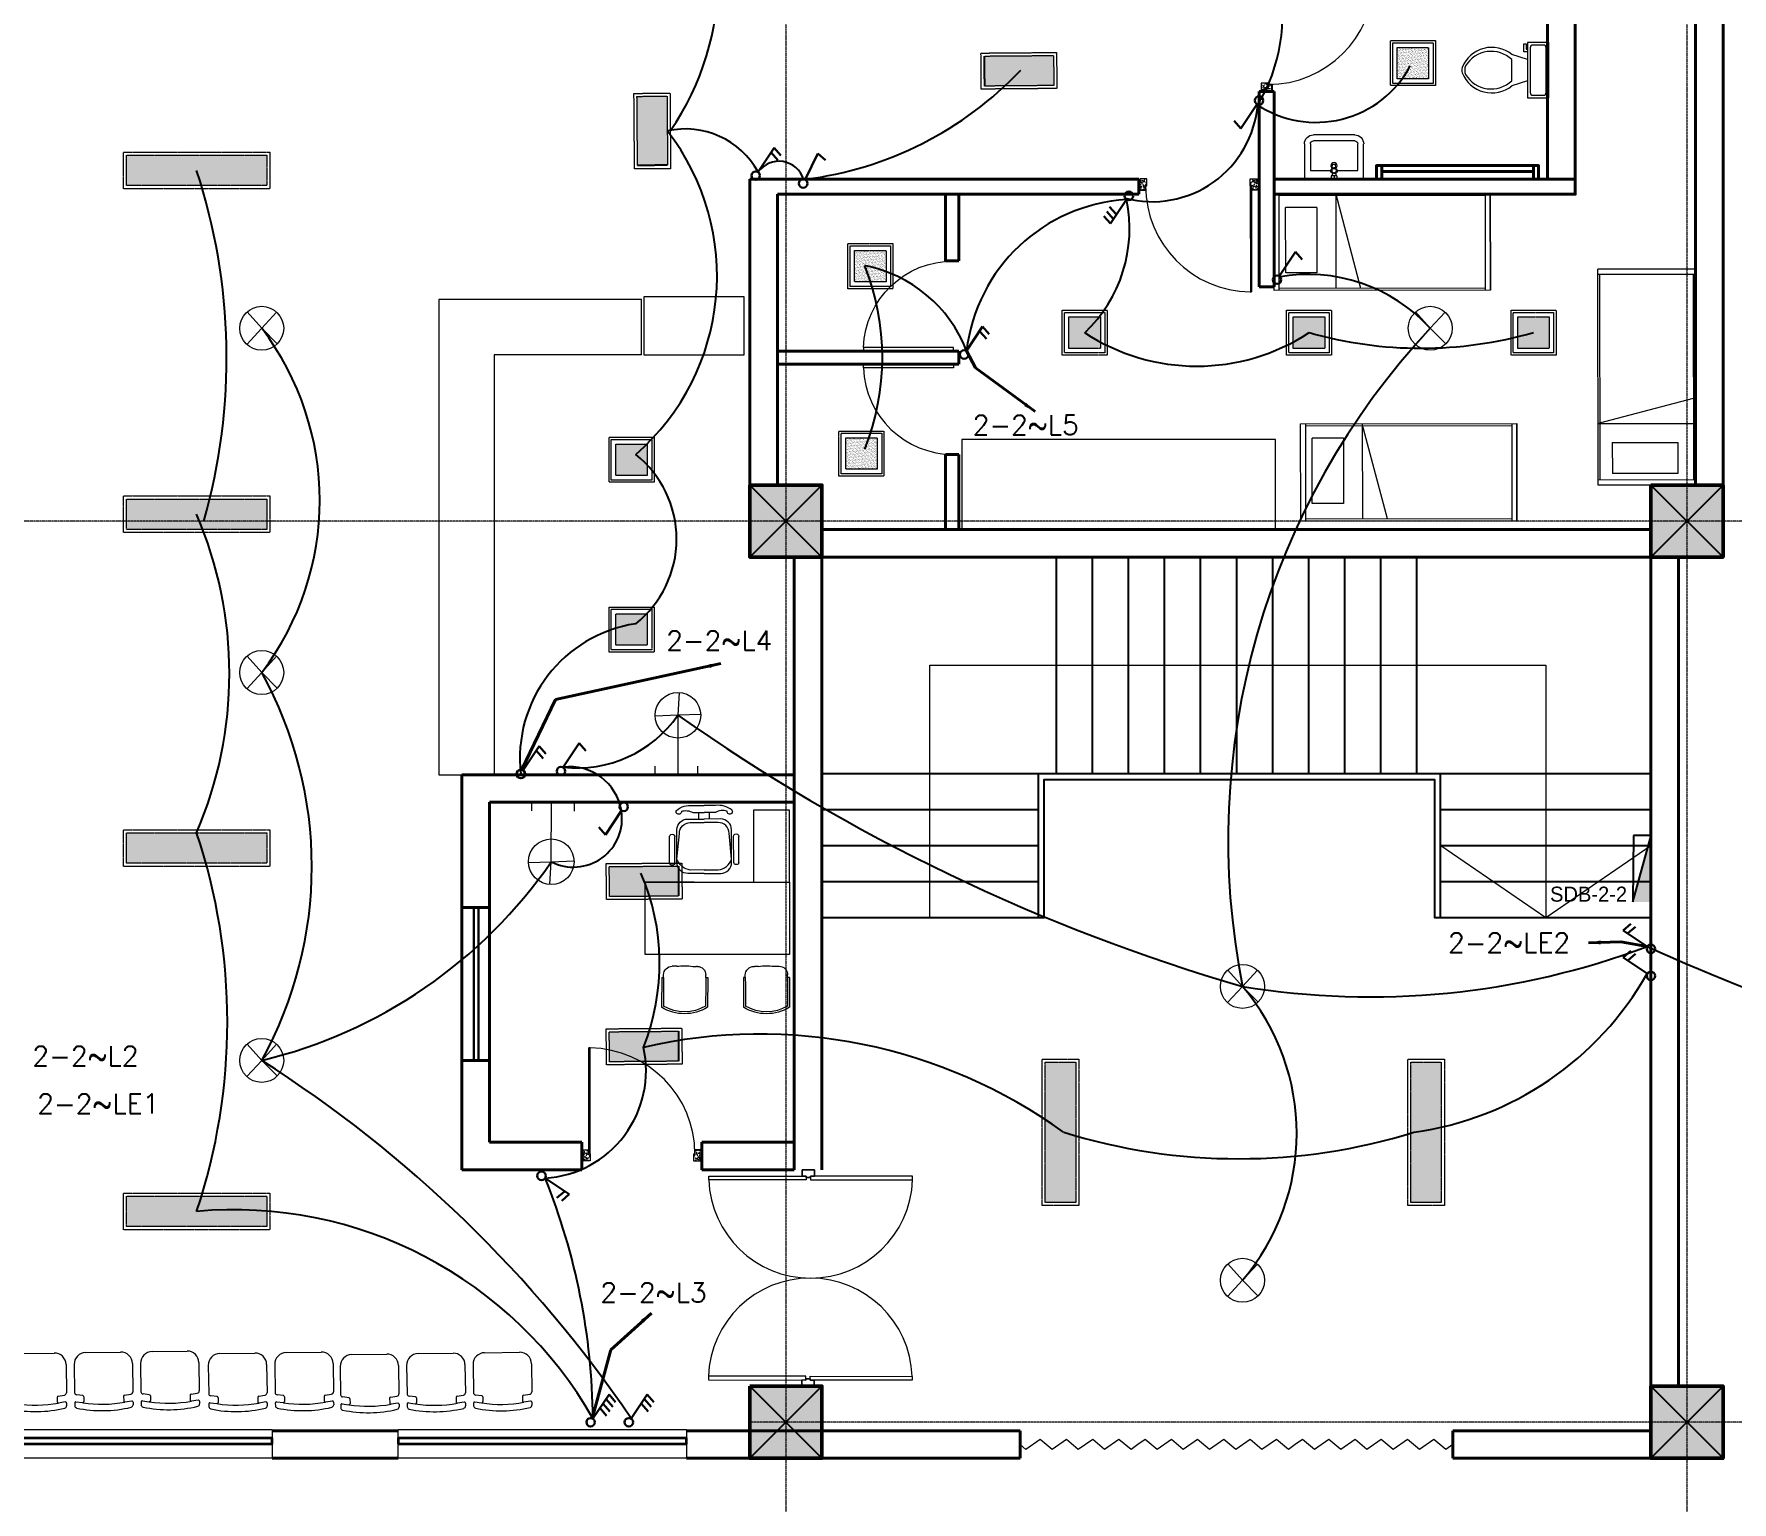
# Model space of a CAD drawing. Header units: millimetres. Extents: x 2399484 to 3337895, y 3598750 to 3969149.
# Drawn here: x 2572341 to 2586473, y 3892283 to 3904502 of the extents above; entities that cross this region are included whole.
import ezdxf

# ---------------------------------------------------------------- set-up
doc = ezdxf.new("R2010")
doc.units = ezdxf.units.MM
doc.header["$MEASUREMENT"] = 0
doc.linetypes.add('CENTER', pattern=[2, 1.25, -0.25, 0.25, -0.25])
doc.linetypes.add('DASHED', pattern=[0.75, 0.5, -0.25])
for name, color, linetype, lineweight in [('0newfurnture', 30, 'Continuous', 15), ('4 DB BOXES', 3, 'Continuous', 25), ('5 DB BOXES', 3, 'Continuous', 25), ('centreline', 52, 'CENTER', 5), ('Column-0.5', 14, 'Continuous', 50), ('conduit Light & fan City', 30, 'Continuous', 5), ('door', 41, 'Continuous', 5), ('Door Opening-0.09', 253, 'Continuous', 9), ('furniture', 34, 'Continuous', 15), ('Furniture Hospital-0.09', 44, 'Continuous', 9), ('Hatch', 9, 'Continuous', 9), ('hidden lines', 205, 'DASHED', 5), ('Sill Level', 140, 'Continuous', 20), ('stairs', 6, 'Continuous', 25), ('Switches', 173, 'Continuous', 15), ('WALL 0.2', 7, 'Continuous', 20), ('wall 0.4', 7, 'Continuous', 40), ('WINDOW', 152, 'Continuous', 30), ('Windows Plan', 152, 'Continuous', 35)]:
    doc.layers.add(name, color=color, linetype=linetype, lineweight=lineweight)
for name, color, linetype in [('1 x 4 recessed', 80, 'CENTER'), ('2 x 11 recessed', 60, 'CENTER'), ('ceilling fan', 3, 'Continuous'), ('emergencylight', 1, 'Continuous'), ('wire powered ups', 3, 'Continuous'), ('Wires', 1, 'Continuous')]:
    doc.layers.add(name, color=color, linetype=linetype)
doc.styles.add('arial.', font='arial.ttf')
doc.styles.add('romans', font='romans.shx')
doc.styles.get("Standard").update_dxf_attribs({"font": 'arial.ttf'})
doc.linetypes.add('ZIGZAG', pattern='A,0.0001,-0.2,[131,ltypeshp.shx,S=0.2,R=0,X=-0.2,Y=0],-0.4,[131,ltypeshp.shx,S=0.2,R=180,X=0.2,Y=0],-0.2', length=0.8001)
doc.dimstyles.get("Standard").update_dxf_attribs({"dimtxt": 500, "dimasz": 100, "dimexe": 100, "dimexo": 200, "dimgap": 0.09, "dimtad": 0, "dimtoh": 1, "dimdec": 0, "dimzin": 0, "dimdsep": 46, "dimtxsty": 'Standard', "dimblk": 'DOT', "dimcen": 0, "dimclrd": 256, "dimclre": 256, "dimclrt": 256, "dimadec": 0, "dimazin": 0, "dimtfac": 1, "dimtdec": 0, "dimtofl": 0, "dimtmove": 0, "dimatfit": 3, "dimfxl": 1, "dimtolj": 1, "dimtzin": 0, "dimlwd": -1, "dimlwe": -1, "dimarcsym": 1})

# ---------------------------------------------------------------- blocks, each defined once
blk = doc.blocks.new('2ft column')
at = {"layer": 'Hatch', "ltscale": 5}
h = blk.add_hatch(color=256, dxfattribs=at)
h.dxf.hatch_style = 1
h.paths.add_polyline_path([(2207385, 4176559), (2207985, 4176559), (2207985, 4175959), (2207385, 4175959)])
at = {"layer": 'Column-0.5', "ltscale": 5}
blk.add_lwpolyline([(2207385, 4176559), (2207985, 4176559), (2207985, 4175959), (2207385, 4175959)], close=True, dxfattribs=at)
at = {"layer": 'Defpoints', "ltscale": 5}
for points in [[(2207985, 4176559), (2207385, 4175959)], [(2207985, 4175959), (2207385, 4176559)]]:
    blk.add_lwpolyline(points, dxfattribs=at)
blk = doc.blocks.new('MAIN DOOR')
at = {"layer": 'door', "ltscale": 1000}
for points in [[(2313.47, 188.53), (2347.4, 188.53), (2347.4, 187.28), (2313.47, 187.28)], [(2381.32, 188.53), (2348.88, 188.53), (2348.88, 187.28), (2381.32, 187.28)]]:
    blk.add_lwpolyline(points, close=True, dxfattribs=at)
for points in [[(2346.08, 190.6), (2346.08, 188.53)], [(2348.88, 188.12), (2347.4, 188.12), (2347.4, 188.53), (2346.08, 188.53), (2346.08, 190.6), (2350.2, 190.6)], [(2347.4, 188.12), (2348.88, 188.12), (2348.88, 188.53), (2350.2, 188.53), (2350.2, 190.6), (2346.08, 190.6)], [(2350.2, 190.6), (2350.2, 188.53)], [(2313.41, 120.66), (2347.33, 120.66), (2347.33, 121.91), (2313.41, 121.91), (2313.41, 120.66)], [(2348.82, 121.07), (2347.33, 121.07), (2347.33, 120.66), (2346.01, 120.66), (2346.01, 118.6), (2350.14, 118.6)], [(2347.33, 121.07), (2348.82, 121.07), (2348.82, 120.66), (2350.14, 120.66), (2350.14, 118.6), (2346.01, 118.6)], [(2346.01, 118.6), (2346.01, 120.66)], [(2381.26, 120.66), (2348.82, 120.66), (2348.82, 121.91), (2381.26, 121.91), (2381.26, 120.66)], [(2350.14, 118.6), (2350.14, 120.66)]]:
    blk.add_lwpolyline(points, dxfattribs=at)
at = {"layer": 'Door Opening-0.09', "ltscale": 1000}
for centre, radius, start, end in [((2347.4, 188.53), 33.94, 182.1168, 357.8826), ((2347.33, 120.66), 33.95, 2.1167, 177.8826)]:
    blk.add_arc(centre, radius, start, end, dxfattribs=at)
at = {"layer": 'WINDOW', "ltscale": 5}
blk.add_line((2350.14, 190.6), (2350.14, 190.6), dxfattribs=at)
blk = doc.blocks.new('d1')
at = {"layer": 'door'}
for p, q in [((2442.75, 10745.72), (2408.32, 10745.72)), ((2442.75, 10746.15), (2408.33, 10746.15)), ((2408.33, 10746.15), (2408.33, 10745.72))]:
    blk.add_line(p, q, dxfattribs=at)
at = {"layer": 'door', "ltscale": 80}
for points in [[(2445, 10779.7), (2445, 10781.99), (2444.56, 10781.99), (2444.56, 10782.43), (2441.8, 10782.43), (2441.8, 10781.99), (2441.36, 10781.99), (2441.36, 10780.14), (2442.75, 10780.14), (2442.75, 10779.7)], [(2445, 10746.15), (2445, 10743.87), (2444.56, 10743.87), (2444.56, 10743.43), (2441.8, 10743.43), (2441.8, 10743.87), (2441.36, 10743.87), (2441.36, 10745.72), (2442.75, 10745.72), (2442.75, 10746.15)]]:
    blk.add_lwpolyline(points, close=True, dxfattribs=at)
at = {"layer": 'Door Opening-0.09', "ltscale": 80}
blk.add_arc((2442.75, 10745.72), 34.42, 90, 179.274, dxfattribs=at)
at = {"layer": 'hidden lines'}
for centre, radius, start, end in [((2441.64, 10791.37), 9.82, 268.3986, 287.3158), ((2441.38, 10784.76), 4.22, 269.7899, 318.9675), ((2444.33, 10781.34), 2.81, 166.4652, 205.1802), ((2445.01, 10781.68), 2.48, 162.4671, 233.2418), ((2441.57, 10782.05), 3, 308.4681, 358.9527), ((2445.46, 10782.07), 1.81, 168.6475, 255.2319), ((2441.64, 10734.49), 9.82, 72.6842, 91.6014), ((2441.38, 10741.1), 4.22, 41.0325, 90.2101), ((2444.33, 10744.52), 2.81, 154.8198, 193.5348), ((2445.01, 10744.18), 2.48, 126.7582, 197.5329), ((2441.57, 10743.81), 3, 1.0473, 51.5319), ((2445.46, 10743.79), 1.81, 104.7681, 191.3525)]:
    blk.add_arc(centre, radius, start, end, dxfattribs=at)
blk = doc.blocks.new('BCHAIR')
at = {"layer": 'Furniture Hospital-0.09'}
for p, q in [((-0.15, 0), (0.15, 0)), ((-0.25, -0.1), (-0.25, -0.342)), ((0.25, -0.1), (0.25, -0.342)), ((-0.25, -0.431), (-0.25, -0.454)), ((-0.239, -0.421), (-0.181, -0.429)), ((-0.179, -0.369), (-0.232, -0.362)), ((-0.17, -0.379), (-0.17, -0.419)), ((0.17, -0.379), (0.17, -0.419)), ((0.179, -0.369), (0.232, -0.362)), ((0.239, -0.421), (0.181, -0.429)), ((0.25, -0.431), (0.25, -0.454))]:
    blk.add_line(p, q, dxfattribs=at)
for centre, radius, start, end in [((-0.15, -0.1), 0.1, 90, 180), ((0.15, -0.1), 0.1, 360, 90), ((-0.23, -0.342), 0.02, 180, 262.875), ((-0.24, -0.431), 0.01, 82.875, 180), ((-0.18, -0.419), 0.01, 262.875, 0), ((0, 0.594), 1.039, 259.9886, 280.0345), ((-0.18, -0.379), 0.01, 0, 82.875), ((0.18, -0.379), 0.01, 97.125, 180), ((0.18, -0.419), 0.01, 180, 277.125), ((0.23, -0.342), 0.02, 277.125, 360), ((0.24, -0.431), 0.01, 0, 97.125), ((-0.23, -0.454), 0.02, 180, 257.4986), ((0, 0.583), 1.083, 257.4986, 282.5014), ((0.23, -0.454), 0.02, 282.5014, 0)]:
    blk.add_arc(centre, radius, start, end, dxfattribs=at)
blk = doc.blocks.new('IP1')
at = {"layer": 'WALL 0.2', "ltscale": 5}
for points in [[(2535111, 3946693), (2535111, 3948793), (2539161, 3948793)], [(2539161, 3948793), (2540236, 3948793), (2540236, 3946693)], [(2539361, 3947293), (2540236, 3946693), (2541111, 3947293)]]:
    blk.add_lwpolyline(points, dxfattribs=at)
blk = doc.blocks.new('BED')
at = {"layer": 'Furniture Hospital-0.09'}
for p, q in [((-2.12, 0.475), (-2.12, -0.475)), ((-2.12, -0.475), (-2.12, 0.475)), ((-0.008, 0.475), (-2.12, 0.475)), ((-2.07, 0.475), (-2.07, -0.475)), ((-0.058, 0.455), (-2.07, 0.455)), ((-0.855, -0.455), (-0.61, 0.475)), ((-0.61, 0.475), (-0.61, -0.455)), ((-0.425, 0.336), (-0.426, -0.303)), ((-0.425, 0.336), (-0.121, 0.336)), ((-0.121, -0.303), (-0.121, 0.336)), ((-0.058, -0.475), (-0.058, 0.475)), ((-0.008, -0.475), (-0.008, 0.475)), ((-0.426, -0.303), (-0.121, -0.303)), ((-2.12, -0.475), (-0.008, -0.475)), ((-2.07, -0.455), (-0.058, -0.455))]:
    blk.add_line(p, q, dxfattribs=at)
blk = doc.blocks.new('Toilet - top')
at = {"layer": 'Furniture Hospital-0.09'}
for p, q in [((9.5, -6), (9.5, -2)), ((-10, -8.5), (-8, -8.5)), ((-10, -9.5), (-10, -8.5)), ((-7, -9.5), (-10, -9.5)), ((-8, -8.5), (-8, -8)), ((-7, -8), (-7, -9.5)), ((-4, -8), (-6, -14)), ((4, -8), (6, -14)), ((4, -14), (-4, -14))]:
    blk.add_line(p, q, dxfattribs=at)
blk.add_lwpolyline([(10.5, -8), (10.5, 0), (-10.5, 0), (-10.5, -8)], close=True, dxfattribs=at)
for points in [[(-9.5, -2), (-9.5, -6)], [(8.5, -1), (-8.5, -1)], [(-8.5, -7), (8.5, -7)]]:
    blk.add_lwpolyline(points, dxfattribs=at)
for centre, radius, start, end in [((-8.62, -1.88), 0.884, 81.8699, 188.1301), ((-8.62, -6.12), 0.884, 171.8699, 278.1301), ((8.62, -1.88), 0.884, 351.8699, 98.1301), ((8.62, -6.12), 0.884, 261.8699, 8.1301), ((3.52, -21.58), 12.17, 141.46911, 247.97143), ((4.2, -21.82), 11.33, 136.36773, 238.94682), ((-3.52, -21.58), 12.17, 292.02843, 38.53071), ((-4.2, -21.82), 11.33, 301.05301, 43.63209), ((0, -27.88), 4, 245.73182, 294.26817), ((0, -29), 4, 254.86053, 285.13947)]:
    blk.add_arc(centre, radius, start, end, dxfattribs=at)
blk = doc.blocks.new('TAP')
at = {"layer": 'Furniture Hospital-0.09', "linetype": 'Continuous'}
for p, q in [((0, 38), (0, -38)), ((5, 38), (0, 38)), ((5, 38), (5, -38)), ((30, 25), (5, 25)), ((30, 0), (5, 0)), ((30, 25), (30, -25)), ((56, 16), (30, 16)), ((51, 7), (48, 8)), ((59, 19), (57, 22)), ((73, 24), (73, 27)), ((88, 20), (89, 22)), ((97, 15), (125, 12)), ((97, 8), (100, 9)), ((5, -38), (0, -38)), ((30, -25), (5, -25)), ((56, -16), (30, -16)), ((51, -8), (48, -9)), ((60, -20), (58, -22)), ((74, -24), (74, -27)), ((88, -19), (90, -22)), ((97, -7), (100, -8)), ((97, -15), (125, -12))]:
    blk.add_line(p, q, dxfattribs=at)
for radius in [21.2, 19.7]:
    blk.add_circle((74, 0), radius, dxfattribs=at)
for centre, radius, start, end in [((74, 0), 27.2, 163.0512, 199.0512), ((74, 0), 24.2, 127.0512, 163.0512), ((74, 0), 27.2, 91.0512, 127.0512), ((74, 0), 24.2, 55.0512, 91.0512), ((74, 0), 27.2, 19.0512, 55.0512), ((74, 0), 24.2, 343.0512, 19.0512), ((95, 0), 32.6, 337.45, 22.55), ((74, 0), 24.2, 199.0512, 235.0512), ((74, 0), 27.2, 235.0512, 271.0512), ((74, 0), 24.2, 271.0512, 307.0512), ((74, 0), 27.2, 307.0512, 343.0512)]:
    blk.add_arc(centre, radius, start, end, dxfattribs=at)
blk = doc.blocks.new('bazin')
at = {"layer": '0newfurnture', "ltscale": 5}
for p, q in [((2434577, 4011590), (2435069, 4011590)), ((2434577, 4011295), (2434577, 4011590)), ((2435069, 4011590), (2435069, 4011295)), ((2434626, 4011295), (2434626, 4011516)), ((2434626, 4011516), (2434799, 4011516)), ((2434847, 4011516), (2435020, 4011516)), ((2435020, 4011516), (2435020, 4011295)), ((2434996, 4011270), (2434651, 4011270)), ((2434996, 4011221), (2434651, 4011221))]:
    blk.add_line(p, q, dxfattribs=at)
blk.add_circle((2434823, 4011477), 25.6, dxfattribs=at)
for centre, radius, start, end in [((2434651, 4011295), 73.8, 180, 270), ((2434651, 4011295), 24.6, 180, 270), ((2434996, 4011295), 73.8, 270, 0), ((2434996, 4011295), 24.6, 270, 0)]:
    blk.add_arc(centre, radius, start, end, dxfattribs=at)
at = {"layer": '0newfurnture', "ltscale": 5, "xscale": 0.9842520018725999, "yscale": 0.9842520018725999, "zscale": 0.9842520018725999, "rotation": 270}
blk.add_blockref('TAP', (2434823, 4011590), dxfattribs=at)
blk = doc.blocks.new('26 door')
at = {"layer": 'door'}
blk.add_line((42654.7, -717.83), (42654.7, -716.68), dxfattribs=at)
at = {"layer": 'door', "ltscale": 5}
blk.add_lwpolyline([(42654.7, -716.68), (42684.73, -716.68), (42684.73, -717.83), (42654.7, -717.83)], dxfattribs=at)
at = {"layer": 'Door Opening-0.09'}
blk.add_arc((42654.79, -717.79), 29.96, 2.1358, 90.1794, dxfattribs=at)
blk = doc.blocks.new('ADHIKRIT')
at = {"layer": 'furniture'}
for p, q in [((900, 1351), (0, 1351)), ((0, 1351), (0, -450)), ((0, 741), (0, 1351)), ((900, -450), (900, 1351)), ((1187, 1121), (1153, 1121)), ((1187, 1145), (1558, 1147)), ((1187, 1145), (1187, 1121)), ((1187, 1121), (1545, 1123)), ((-245, 1046), (-569, 1047)), ((-245, 980), (-569, 981)), ((1048, 956), (1048, 1014)), ((-789, 683), (-869, 683)), ((1050, 758), (1050, 711)), ((1050, 700), (1050, 711)), ((-789, 547), (-869, 547)), ((1189, 595), (1157, 595)), ((1187, 595), (1187, 571)), ((1187, 571), (1558, 573)), ((1189, 595), (1286, 595)), ((1287, 595), (1545, 597)), ((-247, 247), (-571, 248)), ((-900, 0), (0, 0)), ((-900, -450), (-900, 0)), ((-247, 182), (-571, 182)), ((1189, 102), (1157, 102)), ((1187, 126), (1558, 124)), ((1187, 102), (1187, 126)), ((1189, 102), (1286, 101)), ((1287, 101), (1545, 100)), ((1050, -4), (1050, -14)), ((1050, -61), (1050, -14)), ((1048, -260), (1048, -318)), ((0, -450), (-900, -450)), ((0, -450), (900, -450)), ((1187, -425), (1153, -425)), ((1187, -425), (1545, -426)), ((1187, -449), (1187, -425)), ((1187, -449), (1558, -450))]:
    blk.add_line(p, q, dxfattribs=at)
for points in [[(-897, 962, 0.207066), (-957, 755), (-957, 615)], [(-885, 900, 0.214578), (-869, 755), (-869, 615)], [(-110, 614), (-109, 818, 0.414214), (-246, 955), (-655, 956, 0.418376), (-789, 820), (-789, 615)], [(-153, 614), (-152, 788, 0.28028), (-288, 955), (-610, 925, 0.418376), (-744, 789), (-745, 615)], [(-899, 268, -0.207066), (-958, 476), (-957, 615)], [(-886, 330, -0.214578), (-870, 475), (-869, 615)], [(-110, 614), (-110, 409, -0.414214), (-247, 273), (-656, 274, -0.418376), (-790, 410), (-789, 615)], [(-153, 614), (-153, 440, -0.28028), (-290, 273), (-612, 304, -0.418376), (-745, 441), (-745, 615)]]:
    blk.add_lwpolyline(points, format="xyb", dxfattribs=at)
for centre, radius, start, end in [((1154, 1015), 106, 90.3083, 180.3083), ((1203, 1157), 39.5, 294.3355, 296.5711), ((1099, 860), 518, 329.4756, 30.5244), ((1099, 860), 542, 328.0257, 31.9845), ((-881, 933), 33.3, 262.3354, 120.0474), ((-569, 1014), 32.9, 89.8702, 269.8702), ((-245, 1013), 32.9, 269.8702, 89.8702), ((1753, 864), 711, 172.5908, 188.6233), ((1157, 701), 106, 180.3083, 270.3083), ((-882, 297), 33.3, 239.693, 97.4051), ((-571, 215), 32.9, 89.8702, 269.8702), ((-253, 214), 33.4, 280.4483, 79.5122), ((1157, -4), 106, 89.6917, 179.6917), ((1099, -163), 518, 329.4756, 30.5244), ((1099, -163), 542, 328.0155, 31.9743), ((1753, -168), 711, 171.3767, 187.4092), ((1154, -319), 106, 179.6917, 269.6917), ((1203, -461), 39.5, 63.4289, 65.6645)]:
    blk.add_arc(centre, radius, start, end, dxfattribs=at)
blk = doc.blocks.new('w1')
at = {"layer": 'Sill Level'}
blk.add_lwpolyline([(2460641, 3827503), (2460641, 3825103), (2460401, 3825103), (2460401, 3827503)], close=True, dxfattribs=at)
at = {"layer": 'Windows Plan'}
blk.add_lwpolyline([(2460521, 3825103), (2460521, 3827503), (2460473, 3827503), (2460473, 3825103)], close=True, dxfattribs=at)
blk = doc.blocks.new('4 ft recessed panel')
at = {"layer": '1 x 4 recessed', "lineweight": 0}
h = blk.add_hatch(dxfattribs=at)
h.set_pattern_fill('AR-SAND', color=256, scale=6.25)
h.set_pattern_definition([(37.5, (-418269.719, 97562.351), (-0.39370849, 12.04264856), [0, -9.5, 0, -10.625, 0, -10.15625]), (7.5, (-418269.719, 97562.351), (11.0611044, 17.6384129), [0, -5.125, 0, -8.5625, 0, -3.28125]), (327.5, (-418277.406, 97562.351), (19.46338664, 0.03536908), [0, -3.125, 0, -11.25, 0, -14.6875]), (317.5, (-418277.406, 97562.351), (18.7882913, 5.4854723), [0, -1.5625, 0, -7.375, 0, -8.4375])])
h.paths.add_polyline_path([(-575, 125), (575, 125), (575, -125), (-575, -125)])
for points in [[(-600, 150), (600, 150), (600, -150), (-600, -150)], [(-575, 125), (575, 125), (575, -125), (-575, -125)]]:
    blk.add_lwpolyline(points, close=True, dxfattribs=at)
blk = doc.blocks.new('2 ft panel')
at = {"layer": '1 x 4 recessed', "lineweight": 0}
h = blk.add_hatch(dxfattribs=at)
h.set_pattern_fill('AR-SAND', color=256, scale=6.25)
h.set_pattern_definition([(37.5, (-417982.219, 97562.351), (-0.39370849, 12.04264856), [0, -9.5, 0, -10.625, 0, -10.15625]), (7.5, (-417982.219, 97562.351), (11.0611044, 17.6384129), [0, -5.125, 0, -8.5625, 0, -3.28125]), (327.5, (-417989.906, 97562.351), (19.46338664, 0.03536908), [0, -3.125, 0, -11.25, 0, -14.6875]), (317.5, (-417989.906, 97562.351), (18.7882913, 5.4854723), [0, -1.5625, 0, -7.375, 0, -8.4375])])
h.paths.add_polyline_path([(287, -125), (287, 125), (-288, 125), (-288, -125)])
at = {"layer": '1 x 4 recessed'}
blk.add_line((287, 125), (287, -125), dxfattribs=at)
at = {"layer": '1 x 4 recessed', "lineweight": 0}
for points in [[(316, -150), (-313, -150), (-313, 150), (316, 150)], [(316, 150), (316, -150)], [(287, -125), (-288, -125), (-288, 125), (287, 125)]]:
    blk.add_lwpolyline(points, dxfattribs=at)
blk = doc.blocks.new('1by1 15w')
at = {"layer": '2 x 11 recessed', "lineweight": 0, "true_color": 0xffffff}
h = blk.add_hatch(dxfattribs=at)
h.set_pattern_fill('DOTS', scale=7.6)
h.set_pattern_definition([(0, (-24150.00014, -28906.40267), (0.2375, 0.475), [0, -0.475])])
h.paths.add_polyline_path([(111699, 133932), (111912, 133932), (111912, 133720), (111699, 133720)])
at = {"layer": '2 x 11 recessed', "lineweight": 0}
for points in [[(111654, 133978), (111958, 133978), (111958, 133674), (111654, 133674)], [(111669, 133963), (111942, 133963), (111942, 133689), (111669, 133689)], [(111699, 133932), (111912, 133932), (111912, 133720), (111699, 133720)]]:
    blk.add_lwpolyline(points, close=True, dxfattribs=at)
blk = doc.blocks.new('1by1 6w')
at = {"layer": '2 x 11 recessed', "lineweight": 0}
h = blk.add_hatch(dxfattribs=at)
h.set_pattern_fill('AR-SAND', color=256, scale=7.6)
h.set_pattern_definition([(37.5, (-507751.777, 116886.896), (-0.47874952, 14.64386064), [0, -11.552, 0, -12.92, 0, -12.35]), (7.5, (-507751.777, 116886.896), (13.45030296, 21.4483101), [0, -6.232, 0, -10.412, 0, -3.99]), (327.5, (-507761.125, 116886.896), (23.66747815, 0.0430088), [0, -3.8, 0, -13.68, 0, -17.86]), (317.5, (-507761.125, 116886.896), (22.8465622, 6.6703343), [0, -1.9, 0, -8.968, 0, -10.26])])
h.paths.add_polyline_path([(-106, 106), (106, 106), (106, -106), (-106, -106)])
for points in [[(-152, 152), (152, 152), (152, -152), (-152, -152)], [(-137, 137), (137, 137), (137, -137), (-137, -137)], [(-106, 106), (106, 106), (106, -106), (-106, -106)]]:
    blk.add_lwpolyline(points, close=True, dxfattribs=at)
blk = doc.blocks.new('4 WAY')
at = {"layer": 'Switches', "lineweight": 30}
for p, q in [((1.76, 2.13), (6.02, 8.52)), ((3.64, 4.89), (5.39, 2.88)), ((4.51, 6.01), (6.27, 4.01)), ((5.27, 7.27), (7.02, 5.26)), ((6.02, 8.52), (7.78, 6.51))]:
    blk.add_line(p, q, dxfattribs=at)
blk.add_circle((1.13, 1.13), 1.13, dxfattribs=at)
blk = doc.blocks.new('2 WAY')
at = {"layer": 'Switches', "lineweight": 30}
for p, q in [((1.76, 2.13), (6.02, 8.52)), ((5.27, 7.27), (7.02, 5.26)), ((6.02, 8.52), (7.78, 6.51))]:
    blk.add_line(p, q, dxfattribs=at)
blk.add_circle((1.13, 1.13), 1.13, dxfattribs=at)
blk = doc.blocks.new('1 WAY')
at = {"layer": 'Switches', "lineweight": 30}
for p, q in [((1.76, 2.13), (6.02, 8.52)), ((6.02, 8.52), (7.78, 6.51))]:
    blk.add_line(p, q, dxfattribs=at)
blk.add_circle((1.13, 1.13), 1.13, dxfattribs=at)
blk = doc.blocks.new('3 WAY')
at = {"layer": 'Switches', "lineweight": 30}
for p, q in [((1.76, 2.13), (6.02, 8.52)), ((4.51, 6.01), (6.27, 4.01)), ((5.27, 7.27), (7.02, 5.26)), ((6.02, 8.52), (7.78, 6.51))]:
    blk.add_line(p, q, dxfattribs=at)
blk.add_circle((1.13, 1.13), 1.13, dxfattribs=at)
blk = doc.blocks.new('emergency')
at = {"layer": 'conduit Light & fan City'}
for p, q in [((0, 0), (-124, -135)), ((-122, 136), (0, 0)), ((124, 135), (0, 0)), ((0, 0), (129, -129))]:
    blk.add_line(p, q, dxfattribs=at)
blk.add_circle((0, 0), 183, dxfattribs=at)
blk = doc.blocks.new('wallemergency')
at = {"layer": 'conduit Light & fan City'}
for p, q in [((129, -130), (129, -607)), ((-53, -606), (-53, -537)), ((289, -607), (289, -537)), ((-53, -606), (289, -607))]:
    blk.add_line(p, q, dxfattribs=at)
at = {"layer": 'conduit Light & fan City', "rotation": 314.9259662042996}
blk.add_blockref('emergency', (129, -130), dxfattribs=at)
blk = doc.blocks.new('FDB')
at = {"layer": '4 DB BOXES'}
blk.add_hatch(color=256, dxfattribs=at).paths.add_polyline_path([(-65075.48, -197982.42), (-65075.48, -197977), (-65095.76, -197982.42)])
for p, q in [((-65095.76, -197982.42), (-65095.76, -197977)), ((-65095.76, -197977), (-65075.48, -197977)), ((-65075.48, -197977), (-65095.76, -197982.42)), ((-65075.48, -197982.42), (-65095.76, -197982.42))]:
    blk.add_line(p, q, dxfattribs=at)
blk = doc.blocks.new('_Dot')
at = {"color": 0, "linetype": 'ByBlock', "lineweight": -2}
blk.add_line((-0.5, 0), (-1, 0), dxfattribs=at)
at = {"color": 0, "linetype": 'ByBlock', "lineweight": -3, "const_width": 0.5}
blk.add_lwpolyline([(-0.25, 0, 1), (0.25, 0, 1)], format="xyb", close=True, dxfattribs=at)

msp = doc.modelspace()

# ---------------------------------------------------------------- linework, layer by layer
at = {"layer": 'centreline', "ltscale": 5}
for p, q in [((2578598.1, 3915705.3), (2578598.1, 3888074.5)), ((2578598.1, 3915705.3), (2578598.1, 3888074.5)), ((2586098.1, 3915705.3), (2586098.1, 3873398.9)), ((2586098.1, 3915705.3), (2586098.1, 3873398.9)), ((2604675.2, 3900447.1), (2560331.9, 3900447.1)), ((2604675.2, 3900447.1), (2560331.9, 3900447.1)), ((2604675.2, 3892947.1), (2578298.1, 3892947.1)), ((2604075.2, 3892947.1), (2578298.1, 3892947.1)), ((2604675.2, 3892947.1), (2578298.1, 3892947.1)), ((2604075.2, 3892947.1), (2578298.1, 3892947.1))]:
    msp.add_line(p, q, dxfattribs=at)
at = {"layer": 'Furniture Hospital-0.09'}
for p, q in [((2577398.1, 3902292.1), (2575711.8, 3902292.1)), ((2575711.8, 3902292.1), (2575711.8, 3898336.7)), ((2577398.1, 3901832.1), (2577398.1, 3902292.1)), ((2577398.1, 3901832.1), (2576171.9, 3901832.1)), ((2576171.9, 3901832.1), (2576171.9, 3898336.7)), ((2575711.8, 3898336.7), (2578298.1, 3898336.7))]:
    msp.add_line(p, q, dxfattribs=at)
for points in [[(2577417.5, 3901832.1), (2578251.1, 3901832.1), (2578251.1, 3902312.7), (2577417.5, 3902312.7)], [(2580063.8, 3900377.1), (2582672.8, 3900377.1), (2582672.8, 3901126.4), (2580063.8, 3901126.4)]]:
    msp.add_lwpolyline(points, close=True, dxfattribs=at)
at = {"layer": 'stairs', "ltscale": 5}
for points in [[(2580848.1, 3900147.1), (2580848.1, 3898347.1)], [(2581148.1, 3900147.1), (2581148.1, 3898347.1)], [(2581448.1, 3900147.1), (2581448.1, 3898347.1)], [(2581748.1, 3900147.1), (2581748.1, 3898347.1)], [(2582048.1, 3900147.1), (2582048.1, 3898347.1)], [(2582348.1, 3900147.1), (2582348.1, 3898347.1)], [(2582648.1, 3900147.1), (2582648.1, 3898347.1)], [(2582948.1, 3900147.1), (2582948.1, 3898347.1)], [(2583248.1, 3900147.1), (2583248.1, 3898347.1)], [(2583548.1, 3900147.1), (2583548.1, 3898347.1)], [(2583848.1, 3900147.1), (2583848.1, 3898347.1)], [(2578898.1, 3898347.1), (2585798.1, 3898347.1)], [(2580698.1, 3898347.1), (2580698.1, 3897147.1), (2580748.1, 3897147.1), (2580748.1, 3898297.1), (2583998.1, 3898297.1), (2583998.1, 3897147.1), (2584048.1, 3897147.1), (2584048.1, 3898347.1)], [(2578898.1, 3898047.1), (2580698.1, 3898047.1)], [(2584048.1, 3898047.1), (2585798.1, 3898047.1)], [(2578898.1, 3897747.1), (2580698.1, 3897747.1)], [(2584048.1, 3897747.1), (2585798.1, 3897747.1)], [(2578898.1, 3897447.1), (2580698.1, 3897447.1)], [(2584048.1, 3897447.1), (2585798.1, 3897447.1)], [(2578898.1, 3897147.1), (2580698.1, 3897147.1)], [(2584048.1, 3897147.1), (2585798.1, 3897147.1)]]:
    msp.add_lwpolyline(points, dxfattribs=at)
at = {"layer": 'WALL 0.2', "ltscale": 5}
for points in [[(2575903.5, 3897231.3), (2575903.5, 3895958.9)], [(2576133.5, 3895958.9), (2576133.5, 3897231.3)]]:
    msp.add_lwpolyline(points, dxfattribs=at)
at = {"layer": 'wall 0.4', "ltscale": 5}
for p, q in [((2586168.1, 3907647.1), (2586168.1, 3900747.1)), ((2586398.1, 3907647.1), (2586398.1, 3900747.1)), ((2584938.2, 3903292.1), (2584938.1, 3905022.1)), ((2585168.2, 3903292.1), (2585168.1, 3905022.1)), ((2582537.1, 3904022.1), (2582537.1, 3902396.4)), ((2582662.1, 3904022.1), (2582537.1, 3904022.1)), ((2582662.1, 3904022.1), (2582662.1, 3902396.4)), ((2578298.1, 3900747.1), (2578298.1, 3903292.1)), ((2578298.1, 3903292.1), (2581537.1, 3903292.1)), ((2581537.1, 3903292.1), (2581537.1, 3903167.1)), ((2582662.1, 3903300.3), (2582662.1, 3903175.3)), ((2578528.1, 3903167.1), (2578528.1, 3900747.1)), ((2578528.1, 3903167.1), (2581537.1, 3903167.1)), ((2579928.1, 3903167.1), (2579928.1, 3902612.1)), ((2580038.1, 3903167.1), (2580038.1, 3902612.1)), ((2580038.1, 3902612.1), (2579928.1, 3902612.1)), ((2582537.1, 3902396.4), (2582662.1, 3902396.4)), ((2580038.1, 3901862.1), (2578528.1, 3901862.1)), ((2580038.1, 3901862.1), (2580038.1, 3901752.1)), ((2580038.1, 3901752.1), (2578528.1, 3901752.1)), ((2579928.1, 3901004.9), (2579928.1, 3900377.1)), ((2580038.1, 3901002.1), (2579928.1, 3901002.1)), ((2580038.1, 3901002.1), (2580038.1, 3900377.1)), ((2578898.1, 3900377.1), (2585798.1, 3900377.1)), ((2578668.1, 3895047.1), (2578668.1, 3900147.1)), ((2578898.1, 3900147.1), (2578898.1, 3895047.1)), ((2575903.5, 3898336.7), (2578668.1, 3898336.7)), ((2575903.5, 3895047.1), (2575903.5, 3898336.7)), ((2576133.5, 3898106.7), (2578668.1, 3898106.7)), ((2576133.5, 3895277.1), (2576133.5, 3898106.7)), ((2576900.8, 3895277.1), (2576133.5, 3895277.1)), ((2576900.8, 3895277.1), (2576900.8, 3895047.1)), ((2578668.1, 3895277.1), (2577900.8, 3895277.1)), ((2577900.8, 3895277.1), (2577900.8, 3895047.1)), ((2576900.8, 3895047.1), (2575903.5, 3895047.1)), ((2578668.1, 3895047.1), (2577900.8, 3895047.1)), ((2574323.1, 3892877.1), (2575373.1, 3892877.1)), ((2577773.1, 3892877.1), (2580548.1, 3892877.1)), ((2580548.1, 3892877.1), (2580548.1, 3892647.1)), ((2584148.1, 3892877.1), (2585798.1, 3892877.1)), ((2584148.1, 3892877.1), (2584148.1, 3892647.1)), ((2574323.1, 3892647.1), (2575373.1, 3892647.1)), ((2577773.1, 3892647.1), (2580548.1, 3892647.1)), ((2584148.1, 3892647.1), (2585798.1, 3892647.1))]:
    msp.add_line(p, q, dxfattribs=at)
for points in [[(2583557.9, 3903406.4), (2583513.9, 3903406.4), (2583513.9, 3903292.1), (2583557.9, 3903292.1)], [(2583557.9, 3903357.4), (2584819.5, 3903357.4), (2584819.5, 3903406.4), (2583557.9, 3903406.4)], [(2584819.5, 3903406.4), (2584863.6, 3903406.4), (2584863.6, 3903292.1), (2584819.5, 3903292.1)]]:
    msp.add_lwpolyline(points, close=True, dxfattribs=at)
for points in [[(2582662.1, 3903167.1), (2585168.2, 3903167.1), (2585168.2, 3903292.1), (2582662.1, 3903292.1)], [(2578898.1, 3900147.1), (2585798.1, 3900147.1)], [(2585798.1, 3900147.1), (2585798.1, 3893247.1)], [(2585798.1, 3900147.1), (2585798.1, 3893247.1)], [(2586028.1, 3893247.1), (2586028.1, 3900147.1)], [(2586028.1, 3893247.1), (2586028.1, 3900147.1)], [(2576133.5, 3897231.3), (2575903.5, 3897231.3)], [(2576133.5, 3895958.9), (2575903.5, 3895958.9)]]:
    msp.add_lwpolyline(points, dxfattribs=at)
at = {"layer": 'WINDOW', "ltscale": 5}
for points in [[(2576000.7, 3895958.9), (2576000.7, 3897231.3)], [(2576042.2, 3895958.9), (2576042.2, 3897231.3)]]:
    msp.add_lwpolyline(points, dxfattribs=at)
at = {"layer": 'WINDOW', "linetype": 'ZIGZAG', "lineweight": 20, "ltscale": 0.5}
for points in [[(2581527.5, 3892762.1), (2581471.6, 3892719.7), (2581370.6, 3892804.7), (2581250.8, 3892721.8), (2581152.2, 3892804.7), (2581032.4, 3892721.8), (2580933.8, 3892804.7), (2580814, 3892721.8), (2580715.4, 3892804.7), (2580595.6, 3892721.8), (2580548.1, 3892761.8)], [(2582837.8, 3892762.1), (2582781.9, 3892719.7), (2582680.9, 3892804.7), (2582561.1, 3892721.8), (2582462.5, 3892804.7), (2582342.7, 3892721.8), (2582244.1, 3892804.7), (2582124.3, 3892721.8), (2582025.7, 3892804.7), (2581905.9, 3892721.8), (2581807.4, 3892804.7), (2581687.6, 3892721.8), (2581589, 3892804.7), (2581527.5, 3892762.1)], [(2584148.1, 3892762.1), (2584092.2, 3892719.7), (2583991.2, 3892804.7), (2583871.4, 3892721.8), (2583772.8, 3892804.7), (2583653, 3892721.8), (2583554.4, 3892804.7), (2583434.6, 3892721.8), (2583336, 3892804.7), (2583216.2, 3892721.8), (2583117.7, 3892804.7), (2582997.9, 3892721.8), (2582899.3, 3892804.7), (2582837.8, 3892762.1)]]:
    msp.add_lwpolyline(points, dxfattribs=at)
at = {"layer": 'wire powered ups', "ltscale": 5}
for centre, radius, start, end in [((2582946.7, 3901128.6), 1371.9, 42.29776, 100.3927), ((2572351.7, 3900619.4), 2367.7, 322.77262, 37.22738), ((2588523.1, 3897789), 6243.4, 136.94005, 191.21757), ((2571320.7, 3897572.7), 3333.2, 331.03434, 28.96566), ((2576858.2, 3899420.4), 1028.2, 263.76061, 325.0394), ((2586823.1, 3911802.8), 15858, 234.88341, 253.80038), ((2576801.5, 3897967.7), 434.1, 9.22647, 97.27722), ((2576830.8, 3897972), 404.4, 242.8582, 9.28634), ((2573282.4, 3899931.6), 4086.1, 283.50999, 325.41468), ((2583461.4, 3903034.5), 6546.8, 260.66075, 290.61749), ((2592319.8, 3911300.4), 15815, 245.52087, 258.99555), ((2580966.8, 3895351.6), 1883.2, 319.50695, 40.49305), ((2568553, 3887015.9), 10596.1, 34.24399, 57.56012)]:
    msp.add_arc(centre, radius, start, end, dxfattribs=at)
at = {"layer": 'Wires', "ltscale": 5}
for centre, radius, start, end in [((2575753.5, 3904988.6), 2285.1, 325.51331, 34.48669), ((2581298, 3904651.9), 1433.9, 329.00078, 12.55016), ((2578387.6, 3906252.2), 2983.3, 277.14788, 316.57754), ((2583011.6, 3904654.4), 888.6, 236.21676, 331.90196), ((2581646.9, 3903986.9), 881.4, 255.40624, 355.25447), ((2576058.4, 3902487.5), 1967.6, 311.00035, 37.84807), ((2577761, 3903016.9), 694, 29.05046, 102.39549), ((2568935.3, 3901806.2), 5008.8, 344.25626, 18.14668), ((2578541.5, 3903226.1), 215.8, 17.8329, 143.66332), ((2581521.2, 3901696.9), 1428.8, 93.49779, 173.22367), ((2580267.7, 3902880.4), 1191.3, 313.40937, 11.749), ((2577341, 3901809.4), 2061.1, 338.2484, 21.7516), ((2579040.7, 3901455.6), 1138.1, 21.10869, 79.12828), ((2582019.1, 3903439), 1702.3, 236.73342, 303.26658), ((2583886.6, 3905315), 3428.9, 254.19726, 285.80274), ((2576787.9, 3900297.4), 901.3, 308.52553, 51.47447), ((2570616.8, 3899178.4), 3351.4, 336.70366, 23.29634), ((2577513.5, 3898476.5), 1127.9, 98.37244, 186.83011), ((2568977.7, 3896277.7), 4973.4, 341.53357, 18.46643), ((2575663.3, 3896767.5), 1885, 338.20042, 23.43329), ((2583457.2, 3897988.2), 2653.5, 277.99335, 330.49982), ((2578382.3, 3891857.1), 4320.5, 54.18134, 102.95755), ((2576539.9, 3895872.2), 895.2, 273.5898, 12.60121), ((2582368.5, 3900077.1), 4936.8, 252.826, 287.174), ((2571505.2, 3892927.6), 5488.4, 0.53132, 21.94545), ((2574003, 3891274.2), 3442, 29.68004, 95.13401)]:
    msp.add_arc(centre, radius, start, end, dxfattribs=at)

# ---------------------------------------------------------------- block references
at = {"layer": '0newfurnture', "xscale": -1, "rotation": 180}
msp.add_blockref('bazin', (148337.7, 7914882.4), dxfattribs=at)
at = {"layer": '1 x 4 recessed'}
for p, rotation in [((2580539.8, 3904195.1), 180.4480127828097), ((2577487.1, 3903695.1), 270.4480127828098), ((2577418.1, 3897449.1), 0.4480127828097937), ((2577418.1, 3896074.6), 0.4480127828097937)]:
    msp.add_blockref('2 ft panel', p, dxfattribs=dict(at, rotation=rotation))
for name, p, xscale, yscale, zscale in [('1by1 6w', (2583817.7, 3904259.1), 1.232584708463633, 1.232584708463633, 1.232584708463633), ('4 ft recessed panel', (2573695, 3903366.2), 1.015649799774034, 1.015649799774034, 1.015649799774034), ('1by1 6w', (2579301.8, 3902569), 1.232584708463633, 1.232584708463633, 1.232584708463633), ('1by1 15w', (2443275.5, 3737063.9), 1.232584708463633, 1.232584708463633, 1.232584708463633), ('1by1 15w', (2445143, 3737063.9), 1.232584708463633, 1.232584708463633, 1.232584708463633), ('1by1 15w', (2447010.6, 3737063.9), 1.232584708463633, 1.232584708463633, 1.232584708463633), ('1by1 15w', (2439504.7, 3736005.9), 1.232584708463633, 1.232584708463633, 1.232584708463633), ('1by1 6w', (2579227.9, 3901009.8), 1.232584708463633, 1.232584708463633, 1.232584708463633), ('4 ft recessed panel', (2573695, 3900503.9), 1.015649799774034, 1.015649799774034, 1.015649799774034), ('1by1 15w', (2439504.7, 3734592.4), 1.232584708463633, 1.232584708463633, 1.232584708463633), ('4 ft recessed panel', (2573695, 3897726.1), 1.015649799774034, 1.015649799774034, 1.015649799774034), ('4 ft recessed panel', (2573695, 3894702.4), 1.015649799774034, 1.015649799774034, 1.015649799774034)]:
    msp.add_blockref(name, p, dxfattribs=dict(at, xscale=xscale, yscale=yscale, zscale=zscale))
at = {"layer": '1 x 4 recessed', "xscale": 1.015649799774034, "yscale": 1.015649799774034, "zscale": 1.015649799774034, "rotation": 270}
for p in [(2580884.4, 3895360.4), (2583926.8, 3895360.4)]:
    msp.add_blockref('4 ft recessed panel', p, dxfattribs=at)
at = {"layer": '5 DB BOXES', "xscale": -27.26879209834783, "yscale": 27.26879211394649, "zscale": 27.26879210264321, "rotation": 89.5057637808463}
msp.add_blockref('FDB', (-2828051.9, 2169382.6), dxfattribs=at)
at = {"layer": 'ceilling fan', "lineweight": -3}
for name, p, xscale, yscale, zscale, rotation in [('1 WAY', (2582572.4, 3903982.6), 31.30765159497629, 31.30765159497629, 31.30765159497629, 180), ('1 WAY', (2578711.9, 3903217.7), 31.30765159497631, 31.30765159497631, 31.30765159497631, 7.153420070502349), ('3 WAY', (2581489, 3903189.7), 31.30765159497629, 31.30765159497629, 31.30765159497629, 180), ('1 WAY', (2577284.9, 3898104), 31.30765159497629, 31.30765159497629, 31.30765159497629, 180), ('2 WAY', (2585833.4, 3896852), 31.30765159497629, 31.30765159497629, 31.30765159497629, 90), ('2 WAY', (2585833.4, 3896626.5), 31.30765159497629, 31.30765159497629, 31.30765159497629, 90), ('2 WAY', (2576529.3, 3895033.7), 31.30765159497629, 31.30765159497629, 31.30765159497629, 270)]:
    msp.add_blockref(name, p, dxfattribs=dict(at, xscale=xscale, yscale=yscale, zscale=zscale, rotation=rotation))
at = {"layer": 'ceilling fan', "lineweight": -3, "xscale": 31.30765159497629, "yscale": 31.30765159497629, "zscale": 31.30765159497629}
for name, p in [('2 WAY', (2578312.7, 3903287.2)), ('1 WAY', (2582651, 3902421.2)), ('2 WAY', (2580047.5, 3901798.8)), ('2 WAY', (2576358.3, 3898307.1)), ('1 WAY', (2576691.5, 3898331.6)), ('4 WAY', (2576938.5, 3892911.8)), ('3 WAY', (2577257.3, 3892911.8))]:
    msp.add_blockref(name, p, dxfattribs=at)
at = {"layer": 'door', "xscale": -25, "yscale": 25, "zscale": 25}
msp.add_blockref('26 door', (3646362.1, 3919807.9), dxfattribs=at)
at = {"layer": 'door', "xscale": 25, "yscale": 25, "zscale": 25, "rotation": 180}
msp.add_blockref('26 door', (3646362.1, 3883806.4), dxfattribs=at)
at = {"layer": 'Door Opening-0.09'}
for name, p, xscale, yscale, zscale, rotation in [('d1', (2858042.5, 3840763.2), 25.64102998076803, 25.64102998076803, 25.64102998076803, 90.03333511465095), ('d1', (2301464.6, 3957974.9), 25.64102998076803, 25.64102998076803, 25.64102998076803, 269.9666648857408), ('MAIN DOOR', (2637491, 3897960), 25.0000182071143, 25.0000182071143, 25.0000182071143, 179.9491575826777)]:
    msp.add_blockref(name, p, dxfattribs=dict(at, xscale=xscale, yscale=yscale, zscale=zscale, rotation=rotation))
at = {"layer": 'emergencylight'}
for p in [(2574236.9, 3902051.8), (2583961.4, 3902051.8), (2574236.9, 3899187), (2582399, 3896574.4), (2574236.9, 3895958.5), (2582399, 3894128.7)]:
    msp.add_blockref('emergency', p, dxfattribs=at)
at = {"layer": 'emergencylight', "xscale": 1.036799999999999, "yscale": 1.036799999999999, "zscale": 1.036799999999999}
for p, rotation in [((2577567.2, 3898965.7), 359.9259662043034), ((2576780.1, 3897477.7), 179.9259662043035)]:
    msp.add_blockref('wallemergency', p, dxfattribs=dict(at, rotation=rotation))
at = {"layer": 'furniture', "extrusion": (0, 0, -1), "xscale": 0.6669998082076751, "yscale": 0.6669998082076751, "zscale": -0.6669998082076751, "rotation": 270.0000000000001}
msp.add_blockref('ADHIKRIT', (-2578329.4, 3897441.5), dxfattribs=at)
at = {"layer": 'Furniture Hospital-0.09'}
for name, p, xscale, yscale, zscale, rotation in [('Toilet - top', (2584947.4, 3904200.4), 21.93575057202424, 21.93575057202424, 21.93575057202424, 270), ('BED', (2582655.5, 3902770.6), -851.8518518849081, 851.8518518849083, 851.8518518849082, 0.07196910721486205), ('BED', (2585763.5, 3900739.5), -851.8518518849081, 851.8518518849083, 851.8518518849082, 90.07196910721487), ('BED', (2582876.8, 3900851.8), -851.8518518849081, 851.8518518849083, 851.8518518849082, 0.07196910721486205)]:
    msp.add_blockref(name, p, dxfattribs=dict(at, xscale=xscale, yscale=yscale, zscale=zscale, rotation=rotation))
at = {"layer": 'Furniture Hospital-0.09', "color": 8, "linetype": 'Continuous', "xscale": 971.1111111110954, "yscale": 971.1111111110954, "zscale": 971.1111111110954, "rotation": 0.8219194309883305}
for p in [(2572364.1, 3893521.4), (2572917, 3893529.4), (2573469.9, 3893537.3), (2574033.6, 3893521.4), (2574586.6, 3893529.4), (2575131.1, 3893512.3), (2575684, 3893520.2), (2576237, 3893528.1)]:
    msp.add_blockref('BCHAIR', p, dxfattribs=at)
at = {"layer": 'Hatch'}
for p in [(370913.2, -275811.4), (370913.2, -275811.4), (378413.2, -275811.4), (378413.2, -275811.4), (370913.2, -283311.4), (370913.2, -283311.4), (378413.2, -283311.4), (378413.2, -283311.4)]:
    msp.add_blockref('2ft column', p, dxfattribs=at)
at = {"layer": 'wall 0.4', "ltscale": 5, "xscale": 25.64102998076803, "yscale": 25.64102998076803, "zscale": 25.64102998076803, "rotation": 180.033335114651}
msp.add_blockref('d1', (2645085.7, 4180531.1), dxfattribs=at)
at = {"layer": 'wall 0.4'}
msp.add_blockref('IP1', (44687.3, -49546.1), dxfattribs=at)
for p, rotation in [((-1253179.8, 6353288.2), 270), ((-1249729.8, 6353288.2), 270.0000000002223)]:
    msp.add_blockref('w1', p, dxfattribs=dict(at, rotation=rotation))

# ---------------------------------------------------------------- texts
at = {"layer": 'wall 0.4', "color": 5, "ltscale": 5, "style": 'romans'}
for s, p in [('2-2~L5', (2580153.4, 3901165.7)), ('2-2~L4', (2577602.7, 3899371.9)), ('2-2~LE2', (2584109.5, 3896857.9)), ('2-2~L2', (2572328.2, 3895914.8)), ('2-2~LE1', (2572368.8, 3895517.9)), ('2-2~L3', (2577055.7, 3893945.7))]:
    msp.add_text(s, height=162.3, dxfattribs=at).set_placement(p)
at = {"layer": 'wire powered ups', "ltscale": 5, "insert": (2585599.5, 3897278.2), "char_height": 125, "attachment_point": 9, "rotation": 359.99923, "style": 'arial.'}
msp.add_mtext('{\\fStylus BT|b0|i0|c0|p34;SDB-2-2}', dxfattribs=at)

# ---------------------------------------------------------------- leaders
at = {"layer": 'wall 0.4', "ltscale": 5}
for points in [[(2580672.3, 3901358.8), (2580176.5, 3901723), (2580102.4, 3901865.5)], [(2578058.9, 3899261.2), (2576681.9, 3898963), (2576397.6, 3898373.8)], [(2585279.1, 3896936.7), (2585547.7, 3896947), (2585766.7, 3896907)], [(2577480.2, 3893856.3), (2577142, 3893550.3), (2576993.8, 3893009.2)]]:
    msp.add_leader(points, dimstyle='Standard', override={"dimfxl": 500, "dimfxlon": 1}, dxfattribs=at)

doc.saveas('drawing.dxf')
